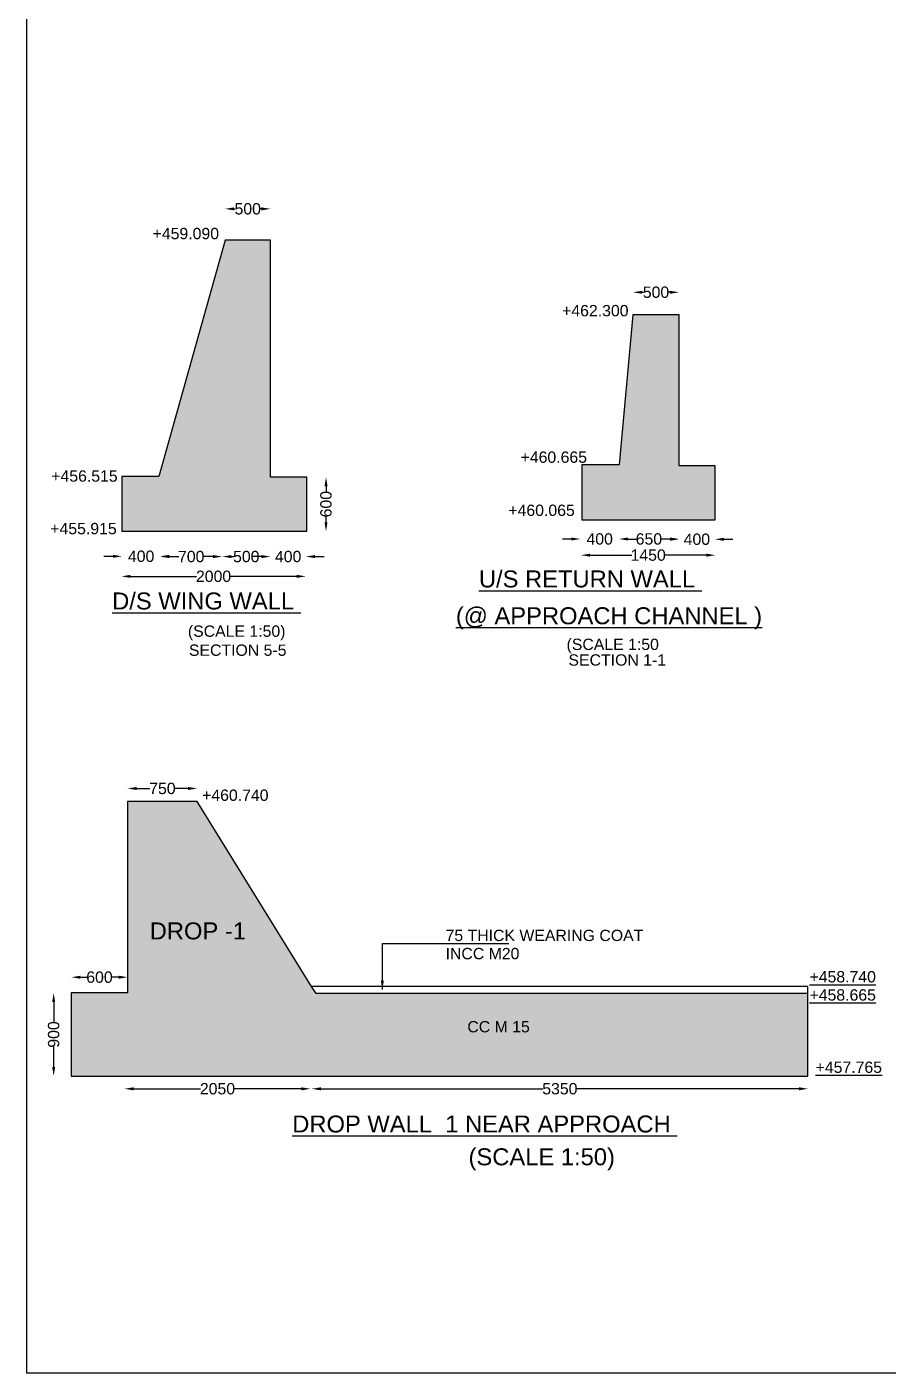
# Model space of a CAD drawing. Header units: millimetres. Extents: x 5124 to 11153714, y 2311 to 37856403.
# Drawn here: x 10987595 to 11025614, y 37739464 to 37798906 of the extents above; entities that cross this region are included whole.
import ezdxf

# ---------------------------------------------------------------- set-up
doc = ezdxf.new("R2010")
doc.units = ezdxf.units.MM
doc.header["$MEASUREMENT"] = 0
for name, color, linetype in [('DIMENSION', 50, 'Continuous'), ('HATCH', 7, 'Continuous'), ('TEXT', 7, 'Continuous')]:
    doc.layers.add(name, color=color, linetype=linetype)
doc.styles.get("Standard").update_dxf_attribs({"font": 'arial.ttf', "height": 500})
doc.dimstyles.get("Standard").update_dxf_attribs({"dimtxt": 500, "dimasz": 400, "dimexe": 0.18, "dimexo": 0.0625, "dimgap": 0.09, "dimtad": 0, "dimdec": 0, "dimzin": 0, "dimdsep": 46, "dimtxsty": 'Standard', "dimcen": 0.09, "dimse1": 1, "dimse2": 1, "dimadec": 0, "dimazin": 0, "dimtfac": 1, "dimtdec": 0, "dimtofl": 0, "dimtmove": 0, "dimatfit": 3, "dimfxl": 0, "dimtolj": 1, "dimtzin": 0, "dimarcsym": 0})

# ---------------------------------------------------------------- blocks, each defined once
blk = doc.blocks.new('*D50')
at = {"layer": 'Defpoints', "color": 0, "transparency": 16777216}
for p in [(10991792, 37776637), (10993481, 37776637), (10993481, 37775529)]:
    blk.add_point(p, dxfattribs=at)
at = {"layer": 'TEXT', "color": 0, "lineweight": -2, "transparency": 16777216}
for p, q in [((10991392, 37775529), (10990992, 37775529)), ((10993881, 37775529), (10994281, 37775529))]:
    blk.add_line(p, q, dxfattribs=at)
at = {"layer": 'TEXT', "color": 0, "transparency": 16777216}
for points in [[(10991392, 37775596), (10991392, 37775463), (10991792, 37775529)], [(10993881, 37775596), (10993881, 37775463), (10993481, 37775529)]]:
    blk.add_solid(points, dxfattribs=at)
at = {"layer": 'TEXT', "color": 0, "transparency": 16777216, "insert": (10992637, 37775529), "char_height": 500, "attachment_point": 5}
blk.add_mtext('\\A1;400', dxfattribs=at)
blk = doc.blocks.new('*D51')
at = {"layer": 'Defpoints', "color": 0, "transparency": 16777216}
for p in [(10993481, 37775529), (10996216, 37775529), (10996216, 37775517)]:
    blk.add_point(p, dxfattribs=at)
at = {"layer": 'TEXT', "color": 0, "lineweight": -2, "transparency": 16777216}
for p, q in [((10993881, 37775517), (10994299, 37775517)), ((10995816, 37775517), (10995398, 37775517))]:
    blk.add_line(p, q, dxfattribs=at)
at = {"layer": 'TEXT', "color": 0, "transparency": 16777216}
for points in [[(10993881, 37775584), (10993881, 37775451), (10993481, 37775517)], [(10995816, 37775584), (10995816, 37775451), (10996216, 37775517)]]:
    blk.add_solid(points, dxfattribs=at)
at = {"layer": 'TEXT', "color": 0, "transparency": 16777216, "insert": (10994848, 37775517), "char_height": 500, "attachment_point": 5}
blk.add_mtext('\\A1;700', dxfattribs=at)
blk = doc.blocks.new('*D52')
at = {"layer": 'Defpoints', "color": 0, "transparency": 16777216}
for p in [(10996216, 37775517), (10998342, 37775517), (10998342, 37775517)]:
    blk.add_point(p, dxfattribs=at)
at = {"layer": 'TEXT', "color": 0, "lineweight": -2, "transparency": 16777216}
for p, q in [((10996616, 37775517), (10996727, 37775517)), ((10997942, 37775517), (10997831, 37775517))]:
    blk.add_line(p, q, dxfattribs=at)
at = {"layer": 'TEXT', "color": 0, "transparency": 16777216}
for points in [[(10996616, 37775584), (10996616, 37775451), (10996216, 37775517)], [(10997942, 37775584), (10997942, 37775451), (10998342, 37775517)]]:
    blk.add_solid(points, dxfattribs=at)
at = {"layer": 'TEXT', "color": 0, "transparency": 16777216, "insert": (10997279, 37775517), "char_height": 500, "attachment_point": 5}
blk.add_mtext('\\A1;500', dxfattribs=at)
blk = doc.blocks.new('*D53')
at = {"layer": 'Defpoints', "color": 0, "transparency": 16777216}
for p in [(10998342, 37775517), (10999914, 37775518), (10999914, 37775517)]:
    blk.add_point(p, dxfattribs=at)
at = {"layer": 'TEXT', "color": 0, "lineweight": -2, "transparency": 16777216}
for p, q in [((10997942, 37775518), (10997542, 37775518)), ((11000314, 37775518), (11000714, 37775518))]:
    blk.add_line(p, q, dxfattribs=at)
at = {"layer": 'TEXT', "color": 0, "transparency": 16777216}
for points in [[(10997942, 37775585), (10997942, 37775451), (10998342, 37775518)], [(11000314, 37775585), (11000314, 37775451), (10999914, 37775518)]]:
    blk.add_solid(points, dxfattribs=at)
at = {"layer": 'TEXT', "color": 0, "transparency": 16777216, "insert": (10999128, 37775518), "char_height": 500, "attachment_point": 5}
blk.add_mtext('\\A1;400', dxfattribs=at)
blk = doc.blocks.new('*D54')
at = {"layer": 'Defpoints', "color": 0, "transparency": 16777216}
for p in [(10991764, 37774621), (10999904, 37774645), (10999904, 37774621)]:
    blk.add_point(p, dxfattribs=at)
at = {"layer": 'TEXT', "color": 0, "lineweight": -2, "transparency": 16777216}
for p, q in [((10992164, 37774645), (10995084, 37774645)), ((10999504, 37774645), (10996584, 37774645))]:
    blk.add_line(p, q, dxfattribs=at)
at = {"layer": 'TEXT', "color": 0, "transparency": 16777216}
for points in [[(10992164, 37774711), (10992164, 37774578), (10991764, 37774645)], [(10999504, 37774711), (10999504, 37774578), (10999904, 37774645)]]:
    blk.add_solid(points, dxfattribs=at)
at = {"layer": 'TEXT', "color": 0, "transparency": 16777216, "insert": (10995834, 37774645), "char_height": 500, "attachment_point": 5}
blk.add_mtext('\\A1;2000', dxfattribs=at)
blk = doc.blocks.new('*D55')
at = {"layer": 'Defpoints', "color": 0, "transparency": 16777216}
for p in [(11012033, 37776309), (11013731, 37776309), (11013731, 37776294)]:
    blk.add_point(p, dxfattribs=at)
at = {"layer": 'TEXT', "color": 0, "lineweight": -2, "transparency": 16777216}
for p, q in [((11011633, 37776294), (11011233, 37776294)), ((11014131, 37776294), (11014531, 37776294))]:
    blk.add_line(p, q, dxfattribs=at)
at = {"layer": 'TEXT', "color": 0, "transparency": 16777216}
for points in [[(11011633, 37776361), (11011633, 37776228), (11012033, 37776294)], [(11014131, 37776361), (11014131, 37776228), (11013731, 37776294)]]:
    blk.add_solid(points, dxfattribs=at)
at = {"layer": 'TEXT', "color": 0, "transparency": 16777216, "insert": (11012882, 37776294), "char_height": 500, "attachment_point": 5}
blk.add_mtext('\\A1;400', dxfattribs=at)
blk = doc.blocks.new('*D56')
at = {"layer": 'Defpoints', "color": 0, "transparency": 16777216}
for p in [(11013731, 37776294), (11016380, 37776294), (11016380, 37776294)]:
    blk.add_point(p, dxfattribs=at)
at = {"layer": 'TEXT', "color": 0, "lineweight": -2, "transparency": 16777216}
for p, q in [((11014131, 37776294), (11014502, 37776294)), ((11015980, 37776294), (11015608, 37776294))]:
    blk.add_line(p, q, dxfattribs=at)
at = {"layer": 'TEXT', "color": 0, "transparency": 16777216}
for points in [[(11014131, 37776361), (11014131, 37776228), (11013731, 37776294)], [(11015980, 37776361), (11015980, 37776228), (11016380, 37776294)]]:
    blk.add_solid(points, dxfattribs=at)
at = {"layer": 'TEXT', "color": 0, "transparency": 16777216, "insert": (11015055, 37776294), "char_height": 500, "attachment_point": 5}
blk.add_mtext('\\A1;650', dxfattribs=at)
blk = doc.blocks.new('*D57')
at = {"layer": 'Defpoints', "color": 0, "transparency": 16777216}
for p in [(11016380, 37776294), (11017967, 37776294), (11017967, 37776281)]:
    blk.add_point(p, dxfattribs=at)
at = {"layer": 'TEXT', "color": 0, "lineweight": -2, "transparency": 16777216}
for p, q in [((11015980, 37776281), (11015580, 37776281)), ((11018367, 37776281), (11018767, 37776281))]:
    blk.add_line(p, q, dxfattribs=at)
at = {"layer": 'TEXT', "color": 0, "transparency": 16777216}
for points in [[(11015980, 37776347), (11015980, 37776214), (11016380, 37776281)], [(11018367, 37776347), (11018367, 37776214), (11017967, 37776281)]]:
    blk.add_solid(points, dxfattribs=at)
at = {"layer": 'TEXT', "color": 0, "transparency": 16777216, "insert": (11017173, 37776281), "char_height": 500, "attachment_point": 5}
blk.add_mtext('\\A1;400', dxfattribs=at)
blk = doc.blocks.new('*D58')
at = {"layer": 'Defpoints', "color": 0, "transparency": 16777216}
for p in [(11012055, 37775581), (11012055, 37775368), (11017989, 37775368)]:
    blk.add_point(p, dxfattribs=at)
at = {"layer": 'TEXT', "color": 0, "lineweight": -2, "transparency": 16777216}
for p, q in [((11012455, 37775581), (11014300, 37775581)), ((11017589, 37775581), (11015744, 37775581))]:
    blk.add_line(p, q, dxfattribs=at)
at = {"layer": 'TEXT', "color": 0, "transparency": 16777216}
for points in [[(11012455, 37775648), (11012455, 37775514), (11012055, 37775581)], [(11017589, 37775648), (11017589, 37775514), (11017989, 37775581)]]:
    blk.add_solid(points, dxfattribs=at)
at = {"layer": 'TEXT', "color": 0, "transparency": 16777216, "insert": (11015022, 37775581), "char_height": 500, "attachment_point": 5}
blk.add_mtext('\\A1;1450', dxfattribs=at)
blk = doc.blocks.new('*D93')
at = {"layer": 'Defpoints', "color": 0, "transparency": 16777216}
for p in [(10995112, 37765278), (10992040, 37764706), (10995112, 37764706)]:
    blk.add_point(p, dxfattribs=at)
at = {"layer": 'TEXT', "color": 0, "lineweight": -2, "transparency": 16777216}
for p, q in [((10992440, 37765278), (10993026, 37765278)), ((10994712, 37765278), (10994125, 37765278))]:
    blk.add_line(p, q, dxfattribs=at)
at = {"layer": 'TEXT', "color": 0, "transparency": 16777216}
for points in [[(10992440, 37765345), (10992440, 37765211), (10992040, 37765278)], [(10994712, 37765345), (10994712, 37765211), (10995112, 37765278)]]:
    blk.add_solid(points, dxfattribs=at)
at = {"layer": 'TEXT', "color": 0, "transparency": 16777216, "insert": (10993576, 37765278), "char_height": 500, "attachment_point": 5}
blk.add_mtext('\\A1;750', dxfattribs=at)
blk = doc.blocks.new('*D94')
at = {"layer": 'Defpoints', "color": 0, "transparency": 16777216}
for p in [(10992040, 37756945), (10989555, 37756248), (10992040, 37756248)]:
    blk.add_point(p, dxfattribs=at)
at = {"layer": 'TEXT', "color": 0, "lineweight": -2, "transparency": 16777216}
for p, q in [((10989955, 37756945), (10990244, 37756945)), ((10991640, 37756945), (10991350, 37756945))]:
    blk.add_line(p, q, dxfattribs=at)
at = {"layer": 'TEXT', "color": 0, "transparency": 16777216}
for points in [[(10989955, 37757011), (10989955, 37756878), (10989555, 37756945)], [(10991640, 37757011), (10991640, 37756878), (10992040, 37756945)]]:
    blk.add_solid(points, dxfattribs=at)
at = {"layer": 'TEXT', "color": 0, "transparency": 16777216, "insert": (10990797, 37756945), "char_height": 500, "attachment_point": 5}
blk.add_mtext('\\A1;600', dxfattribs=at)
blk = doc.blocks.new('*D95')
at = {"layer": 'Defpoints', "color": 0, "transparency": 16777216}
for p in [(10989555, 37756248), (10988776, 37752581), (10989555, 37752581)]:
    blk.add_point(p, dxfattribs=at)
at = {"layer": 'TEXT', "color": 0, "lineweight": -2, "transparency": 16777216}
for p, q in [((10988776, 37755848), (10988776, 37754966)), ((10988776, 37752981), (10988776, 37753863))]:
    blk.add_line(p, q, dxfattribs=at)
at = {"layer": 'TEXT', "color": 0, "transparency": 16777216}
for points in [[(10988710, 37755848), (10988843, 37755848), (10988776, 37756248)], [(10988710, 37752981), (10988843, 37752981), (10988776, 37752581)]]:
    blk.add_solid(points, dxfattribs=at)
at = {"layer": 'TEXT', "color": 0, "transparency": 16777216, "insert": (10988776, 37754415), "char_height": 500, "attachment_point": 5, "rotation": 90}
blk.add_mtext('\\A1;900', dxfattribs=at)
blk = doc.blocks.new('*D96')
at = {"layer": 'Defpoints', "color": 0, "transparency": 16777216}
for p in [(10991902, 37752581), (11000115, 37752581), (11000115, 37752018)]:
    blk.add_point(p, dxfattribs=at)
at = {"layer": 'TEXT', "color": 0, "lineweight": -2, "transparency": 16777216}
for p, q in [((10992302, 37752018), (10995258, 37752018)), ((10999715, 37752018), (10996758, 37752018))]:
    blk.add_line(p, q, dxfattribs=at)
at = {"layer": 'TEXT', "color": 0, "transparency": 16777216}
for points in [[(10992302, 37752084), (10992302, 37751951), (10991902, 37752018)], [(10999715, 37752084), (10999715, 37751951), (11000115, 37752018)]]:
    blk.add_solid(points, dxfattribs=at)
at = {"layer": 'TEXT', "color": 0, "transparency": 16777216, "insert": (10996008, 37752018), "char_height": 500, "attachment_point": 5}
blk.add_mtext('\\A1;2050', dxfattribs=at)
blk = doc.blocks.new('*D97')
at = {"layer": 'Defpoints', "color": 0, "transparency": 16777216}
for p in [(11000171, 37752008), (11022076, 37752018), (11022076, 37752008)]:
    blk.add_point(p, dxfattribs=at)
at = {"layer": 'TEXT', "color": 0, "lineweight": -2, "transparency": 16777216}
for p, q in [((11000571, 37752018), (11010378, 37752018)), ((11021676, 37752018), (11011870, 37752018))]:
    blk.add_line(p, q, dxfattribs=at)
at = {"layer": 'TEXT', "color": 0, "transparency": 16777216}
for points in [[(11000571, 37752084), (11000571, 37751951), (11000171, 37752018)], [(11021676, 37752084), (11021676, 37751951), (11022076, 37752018)]]:
    blk.add_solid(points, dxfattribs=at)
at = {"layer": 'TEXT', "color": 0, "transparency": 16777216, "insert": (11011124, 37752018), "char_height": 500, "attachment_point": 5}
blk.add_mtext('\\A1;5350', dxfattribs=at)
blk = doc.blocks.new('*D102')
at = {"layer": 'Defpoints', "color": 0, "transparency": 16777216}
for p in [(11016389, 37787189), (11014349, 37786191), (11016389, 37786191)]:
    blk.add_point(p, dxfattribs=at)
at = {"layer": 'TEXT', "color": 0, "lineweight": -2, "transparency": 16777216}
for p, q in [((11014749, 37787189), (11014818, 37787189)), ((11015989, 37787189), (11015921, 37787189))]:
    blk.add_line(p, q, dxfattribs=at)
at = {"layer": 'TEXT', "color": 0, "transparency": 16777216}
for points in [[(11014749, 37787256), (11014749, 37787123), (11014349, 37787189)], [(11015989, 37787256), (11015989, 37787123), (11016389, 37787189)]]:
    blk.add_solid(points, dxfattribs=at)
at = {"layer": 'TEXT', "color": 0, "transparency": 16777216, "insert": (11015369, 37787189), "char_height": 500, "attachment_point": 5}
blk.add_mtext('\\A1;500', dxfattribs=at)
blk = doc.blocks.new('*D103')
at = {"layer": 'Defpoints', "color": 0, "transparency": 16777216}
for p in [(10998348, 37790872), (10996340, 37789487), (10998348, 37789487)]:
    blk.add_point(p, dxfattribs=at)
at = {"layer": 'TEXT', "color": 0, "lineweight": -2, "transparency": 16777216}
for p, q in [((10996740, 37790872), (10996793, 37790872)), ((10997948, 37790872), (10997896, 37790872))]:
    blk.add_line(p, q, dxfattribs=at)
at = {"layer": 'TEXT', "color": 0, "transparency": 16777216}
for points in [[(10996740, 37790939), (10996740, 37790806), (10996340, 37790872)], [(10997948, 37790939), (10997948, 37790806), (10998348, 37790872)]]:
    blk.add_solid(points, dxfattribs=at)
at = {"layer": 'TEXT', "color": 0, "transparency": 16777216, "insert": (10997344, 37790872), "char_height": 500, "attachment_point": 5}
blk.add_mtext('\\A1;500', dxfattribs=at)
blk = doc.blocks.new('*D104')
at = {"layer": 'Defpoints', "color": 0, "transparency": 16777216}
for p in [(10999951, 37779027), (11000799, 37779027), (10999951, 37776637)]:
    blk.add_point(p, dxfattribs=at)
at = {"layer": 'TEXT', "color": 0, "lineweight": -2, "transparency": 16777216}
for p, q in [((11000799, 37778627), (11000799, 37778385)), ((11000799, 37777037), (11000799, 37777279))]:
    blk.add_line(p, q, dxfattribs=at)
at = {"layer": 'TEXT', "color": 0, "transparency": 16777216}
for points in [[(11000733, 37778627), (11000866, 37778627), (11000799, 37779027)], [(11000733, 37777037), (11000866, 37777037), (11000799, 37776637)]]:
    blk.add_solid(points, dxfattribs=at)
at = {"layer": 'TEXT', "color": 0, "transparency": 16777216, "insert": (11000799, 37777832), "char_height": 500, "attachment_point": 5, "rotation": 90}
blk.add_mtext('\\A1;600', dxfattribs=at)

msp = doc.modelspace()

# ---------------------------------------------------------------- hatches: boundary and pattern name
at = {"layer": 'HATCH'}
h = msp.add_hatch(dxfattribs=at)
h.set_pattern_fill('AR-CONC,_O', color=0, scale=200)
h.set_pattern_definition([(50, (0, 0), (1434.520365, -125.50427), [150, -1650]), (355, (0, 0), (-277.502667, 1504.38427), [120, -1320]), (100.4514, (119.5, -10.5), (1157.018763, 1378.879084), [127.48038, -1402.284224]), (46.1842, (0, 400), (2134.4821, -331.03803), [225, -2475]), (96.6356, (177.9, 372.4), (1869.32541, 1948.23574), [191.22058, -2103.426]), (351.1842, (0, 400), (1869.32389, 1948.2372), [180, -1980]), (21, (200, 300), (1193.814104, -805.23778), [150, -1650]), (326, (200, 300), (486.630664, 1450.30009), [120, -1320]), (71.4514, (299.5, 232.9), (1680.445257, 645.060993), [127.48038, -1402.284224]), (37.5, (0, 0), (24.3197106, 665.7877077), [0, -1304, 0, -1340, 0, -1325]), (7.5, (0, 0), (526.139075, 788.823424), [0, -764, 0, -1274, 0, -505]), (327.5, (-446, 0), (1067.644872, -45.1097435), [0, -500, 0, -1560, 0, -2070]), (317.5, (-646, 0), (1166.372339, 200.209965), [0, -650, 0, -1036, 0, -1470])])
h.paths.add_polyline_path([(11075810.9, 37778960.8), (11083886.8, 37778960.8), (11083907.4, 37796149.1), (11081884.4, 37796149.1)])
h.paths.add_polyline_path([(11085495, 37776545.2), (11085495, 37778960.8), (11074205.4, 37778960.8), (11074205.4, 37776545.2)])
h.paths.add_polyline_path([(11060142.3, 37778977.2), (11058513.7, 37778977.2), (11058513.7, 37776548.3), (11065397.8, 37776548.3), (11065397.8, 37778982.8), (11063845.9, 37778982.8), (11063876.9, 37787320.9), (11061815.8, 37787320.9)])
h.paths.add_polyline_path([(11050195.5, 37793395.2), (11048203.3, 37793395.2), (11042955, 37778957.8), (11041261.9, 37778957.8), (11041261.9, 37776509.4), (11051828.4, 37776509.4), (11051828.4, 37779019.2), (11050195.5, 37779019.2)])
h.paths.add_polyline_path([(11030291.6, 37778965), (11028697.6, 37778965), (11028697.6, 37776517.3), (11035876, 37776517.3), (11035876, 37778952.2), (11034274.1, 37778952.2), (11034274.1, 37788742.2), (11032376.8, 37788742.2)])
h.paths.add_polyline_path([(11017979, 37777147), (11017979, 37779521), (11016389.4, 37779521), (11016389.4, 37786190.6), (11014349.4, 37786190.6), (11013741, 37779572.4), (11012097.6, 37779572.4), (11012097.6, 37777147)])
h.paths.add_polyline_path([(10993413.1, 37779055), (10991792.2, 37779055), (10991792.2, 37776637.5), (10999951.3, 37776637.5), (10999951.3, 37779027.3), (10998348.2, 37779027.3), (10998348.2, 37789486.7), (10996340.1, 37789486.7)])
h.paths.add_polyline_path([(11022074.5, 37752581.5), (11022074.5, 37756224.1), (11000359.4, 37756224.1), (11000163.8, 37756533.3), (10995111.5, 37764705.5), (10992040.1, 37764705.5), (10992040.1, 37756248.3), (10989554.7, 37756248.3), (10989554.7, 37752581.5)])
h.paths.add_polyline_path([(11053002.8, 37753742), (11053002.8, 37756165.1), (11039354.7, 37756165.1), (11033732, 37765273.4), (11030748.9, 37765273.4), (11030748.9, 37756206), (11029039.7, 37756206), (11029039.7, 37753742)])
h.paths.add_polyline_path([(11060998.9, 37760896.7), (11058957.1, 37760896.7), (11058957.1, 37751764.1), (11060975.6, 37751761.3)])
h.paths.add_polyline_path([(11060998.9, 37760896.7), (11060975.6, 37751761.3), (11070152.3, 37751748.4)])
h.paths.add_polyline_path([(11077234.5, 37750118), (11077234.5, 37750660.1), (11077882.5, 37750660.1), (11076633.4, 37751300.7), (11077277.6, 37751300.7), (11077277.6, 37751748.4), (11070152.3, 37751748.4), (11058957.1, 37751764.1), (11058957.1, 37750118)])
h.paths.add_polyline_path([(11089688.1, 37756452.9), (11089688.1, 37758085), (11088452.6, 37758085), (11088452.6, 37760568.9), (11086441.3, 37760574.8), (11086441.3, 37758138.3), (11085223.5, 37758138.3), (11085223.5, 37757456.8), (11084940.1, 37757372.1), (11085502.5, 37757164.3), (11085202.1, 37757037.3), (11085202.1, 37756488.5)])
h.paths.add_polyline_path([(11038328.3, 37776542.4), (11041516.4, 37776542.4), (11041516.4, 37777308.3), (11038328.3, 37777308.3)], flags=9)
h.paths.add_polyline_path([(11025719.6, 37776509.1), (11028907.7, 37776509.1), (11028907.7, 37777275), (11025719.6, 37777275)], flags=9)
h.paths.add_polyline_path([(10988498.2, 37776368.7), (10991686.3, 37776368.7), (10991686.3, 37777134.6), (10988498.2, 37777134.6)], flags=9)
h.paths.add_polyline_path([(11006911.1, 37754371), (11009925.4, 37754371), (11009925.4, 37755146.6), (11006911.1, 37755146.6)], flags=24)
h.paths.add_polyline_path([(10992822.3, 37758407.6), (10997751.3, 37758407.6), (10997751.3, 37759571.7), (10992822.3, 37759571.7)], flags=24)
h.paths.add_polyline_path([(11037768, 37754742.6), (11040782.4, 37754742.6), (11040782.4, 37755518.1), (11037768, 37755518.1)], flags=24)
h.paths.add_polyline_path([(11031261.4, 37758565.1), (11035608.2, 37758565.1), (11035608.2, 37759729.3), (11031261.4, 37759729.3)], flags=24)
h.paths.add_polyline_path([(11064685.1, 37752328.5), (11066488.9, 37752328.5), (11066488.9, 37753358.9), (11064685.1, 37753358.9)], flags=24)
h.paths.add_polyline_path([(11072677, 37750241.6), (11075865.1, 37750241.6), (11075865.1, 37751007.4), (11072677, 37751007.4)], flags=24)
h.paths.add_polyline_path([(11082465.2, 37756449.1), (11085653.3, 37756449.1), (11085653.3, 37757215), (11082465.2, 37757215)], flags=9)

# ---------------------------------------------------------------- linework, layer by layer
at = {"layer": 'DIMENSION', "color": 0}
msp.add_lwpolyline([(10987594.9, 37856390.1), (11153694.4, 37856390.1), (11153694.4, 37739464.4), (10987594.9, 37739464.4)], close=True, dxfattribs=at)
for points in [[(10993413.1, 37779055), (10991792.2, 37779055), (10991792.2, 37776637.5), (10999951.3, 37776637.5), (10999951.3, 37779027.3), (10998348.2, 37779027.3), (10998348.2, 37789486.7), (10996340.1, 37789486.7), (10993413.1, 37779055)], [(11013741, 37779572.4), (11012097.6, 37779572.4), (11012097.6, 37777147), (11017979, 37777147), (11017979, 37779521), (11016389.4, 37779521), (11016389.4, 37786190.6), (11014349.4, 37786190.6), (11013741, 37779572.4)], [(11022074.5, 37752581.5), (11022074.5, 37756533.3), (11000163.8, 37756533.3), (10995111.5, 37764705.5), (10992040.1, 37764705.5), (10992040.1, 37756248.3), (10989554.7, 37756248.3), (10989554.7, 37752581.5), (11022074.5, 37752581.5)], [(11022074.5, 37756224.1), (11000359.4, 37756224.1), (11000163.8, 37756533.3)]]:
    msp.add_lwpolyline(points, dxfattribs=at)

# ---------------------------------------------------------------- texts
at = {"layer": 'TEXT', "color": 0}
for s, height, p in [('+459.090', 500, (10993144.2, 37789532.1)), ('+462.300', 500, (11011223, 37786128)), ('+460.665', 500, (11009389.3, 37779658.7)), ('+456.515', 500, (10988668.9, 37778825.8)), ('+460.065', 500, (11008849.4, 37777312.5)), ('+455.915', 500, (10988625.8, 37776504.9)), ('%%UU/S RETURN WALL ', 750, (11007549.6, 37774155.7)), ('%%UD/S WING WALL ', 750, (10991357.5, 37773182.9)), ('%%U(@ APPROACH CHANNEL )', 750, (11006532.7, 37772530.5)), ('(SCALE 1:50)', 500, (10994700.9, 37771975.2)), ('(SCALE 1:50', 500, (11011419.2, 37771393.7)), ('SECTION 5-5 ', 500, (10994745.9, 37771135.8)), ('SECTION 1-1', 500, (11011504.1, 37770702.7)), ('+460.740', 500, (10995329.4, 37764731.9)), ('DROP -1 ', 750, (10993016.3, 37758614.4)), ('75 THICK WEARING COAT ', 500, (11006077.8, 37758541.4)), ('INCC M20 ', 500, (11006077.8, 37757738.2)), ('%%U+458.740', 500, (11022144.9, 37756715.1)), ('%%U+458.665', 500, (11022144.9, 37755911.9)), ('CC M 15', 500, (11007040.3, 37754508.8)), ('%%U+457.765', 500, (11022414.4, 37752719)), ('%%UDROP WALL  1 NEAR APPROACH ', 750, (10999309.1, 37750087.9)), ('(SCALE 1:50)', 750, (11007091.7, 37748639.3))]:
    msp.add_text(s, height=height, dxfattribs=at).set_placement(p)

# ---------------------------------------------------------------- dimensions: what is measured, and where the dimension line sits
for base, p1, p2, text, picture, middle in [((10998348.2, 37790872.4), (10996340.1, 37789486.7), (10998348.2, 37789486.7), '500', '*D103', (10997344.2, 37790872.4)), ((11016389.4, 37787189.5), (11014349.4, 37786190.6), (11016389.4, 37786190.6), '500', '*D102', (11015369.4, 37787189.5)), ((10993481.2, 37775529.4), (10991792.2, 37776637.5), (10993481.2, 37776637.5), '400', '*D50', (10992636.7, 37775529.4)), ((11013731.1, 37776294.3), (11012033.2, 37776309.3), (11013731.1, 37776309.3), '400', '*D55', (11012882.1, 37776294.3)), ((11016379.8, 37776294.3), (11013731.1, 37776294.3), (11016379.8, 37776294.3), '650', '*D56', (11015055.5, 37776294.3)), ((11017966.6, 37776280.6), (11016379.8, 37776294.3), (11017966.6, 37776294.3), '400', '*D57', (11017173.2, 37776280.6)), ((11012055, 37775581.1), (11017988.7, 37775367.6), (11012055, 37775367.6), '1450', '*D58', (11015021.9, 37775581.1)), ((10996215.6, 37775517.2), (10993481.2, 37775529.4), (10996215.6, 37775529.4), '700', '*D51', (10994848.4, 37775517.2)), ((10998342.3, 37775517.2), (10996215.6, 37775517.2), (10998342.3, 37775517.2), '500', '*D52', (10997279, 37775517.2)), ((10999914.2, 37775518), (10998342.3, 37775517.2), (10999914.2, 37775517.2), '400', '*D53', (10999128.2, 37775518)), ((10999904.3, 37774644.5), (10991764.4, 37774620.6), (10999904.3, 37774620.6), '2000', '*D54', (10995834.4, 37774644.5)), ((10995111.5, 37765278.1), (10992040.1, 37764705.5), (10995111.5, 37764705.5), '750', '*D93', (10993575.8, 37765278.1)), ((10992040.1, 37756944.7), (10989554.7, 37756248.3), (10992040.1, 37756248.3), '600', '*D94', (10990797.4, 37756944.7)), ((11000114.5, 37752017.5), (10991902.2, 37752581.5), (11000114.5, 37752581.5), '2050', '*D96', (10996008.4, 37752017.5)), ((11022076.3, 37752017.5), (11000171.3, 37752008.1), (11022076.3, 37752008.1), '5350', '*D97', (11011123.8, 37752017.5))]:
    dim = msp.add_linear_dim(base=base, p1=p1, p2=p2, text=text, dimstyle='Standard', dxfattribs=at)
    dim.commit()
    dim.dimension.update_dxf_attribs({"geometry": picture, "text_midpoint": middle})
for base, p1, p2, text, picture, middle in [((11000799.4, 37779027.3), (10999951.3, 37776637.5), (10999951.3, 37779027.3), '600', '*D104', (11000799.4, 37777832.4)), ((10988776.4, 37752581.5), (10989554.7, 37756248.3), (10989554.7, 37752581.5), '900', '*D95', (10988776.4, 37754414.9))]:
    dim = msp.add_linear_dim(base=base, p1=p1, p2=p2, angle=90, text=text, dimstyle='Standard', dxfattribs=at)
    dim.commit()
    dim.dimension.update_dxf_attribs({"geometry": picture, "text_midpoint": middle})

# ---------------------------------------------------------------- leaders
msp.add_leader([(11003286.8, 37756397.8), (11003286.8, 37758432.3), (11008876.3, 37758432.3)], dimstyle='Standard', override={"dimgap": 0.09, "dimtad": 0}, dxfattribs=at)

doc.saveas('drawing.dxf')
